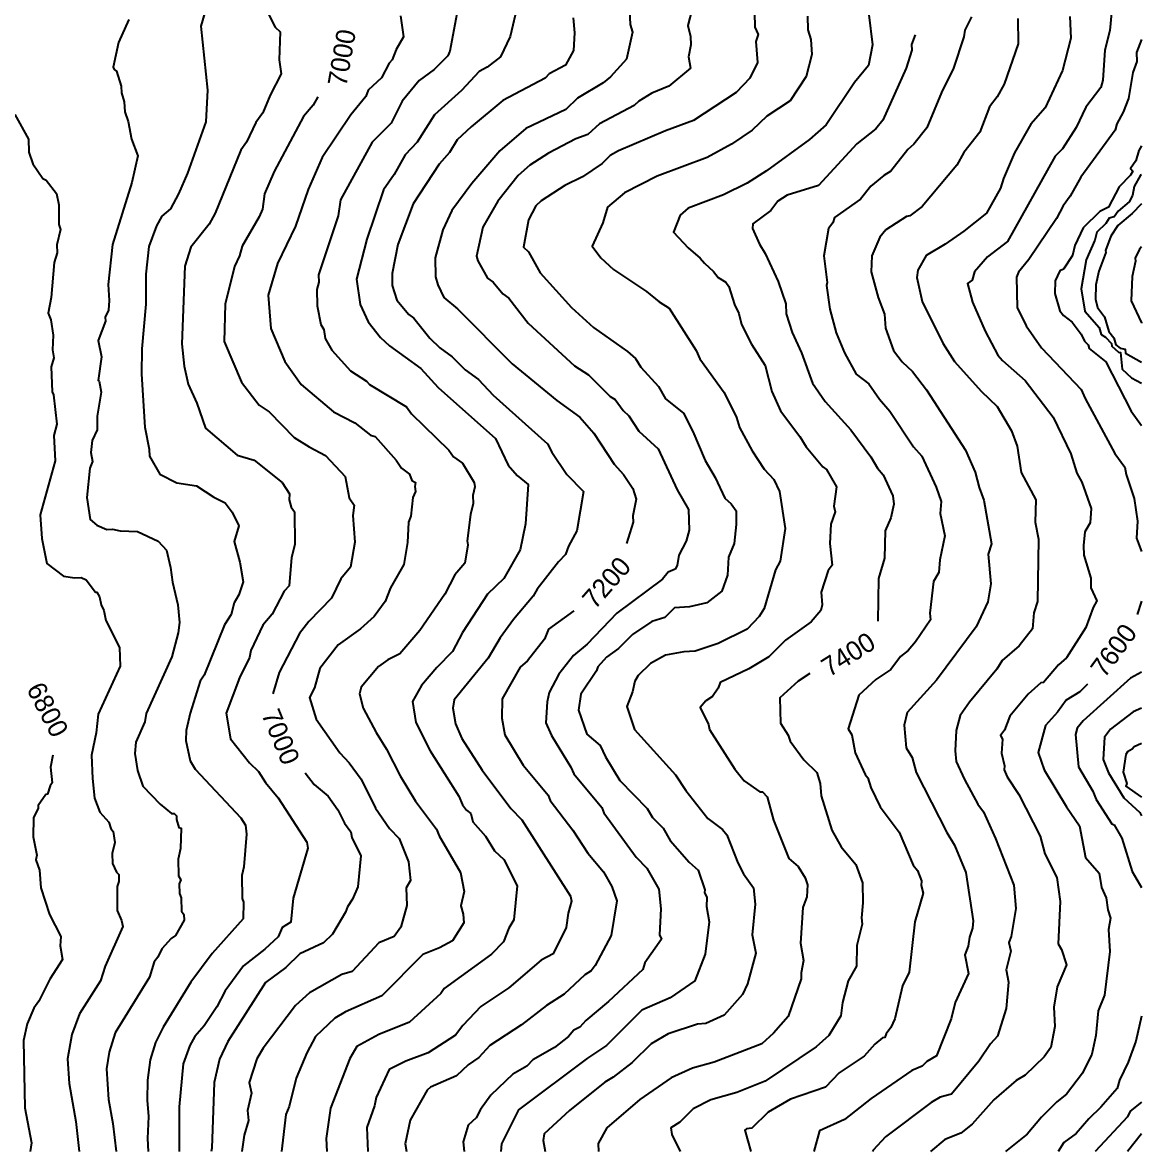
# Model space of a CAD drawing. Extents: x 9339 to 13216, y 3769 to 6935.
# Drawn here: x 12750.6 to 13196.4, y 3770.5 to 4220.4 of the extents above; entities that cross this region are included whole.
import ezdxf
from ezdxf.enums import TextEntityAlignment as Align

# ---------------------------------------------------------------- set-up
doc = ezdxf.new("R2010")
doc.units = 0
doc.header["$MEASUREMENT"] = 0
for name, color, linetype in [('DTM_SURFACE_CON', 9, 'Continuous'), ('DTM_SURFACE_ICON', 251, 'Continuous'), ('DTM_TEXT_ICON', 251, 'Continuous')]:
    doc.layers.add(name, color=color, linetype=linetype)
doc.styles.add('TMODELF', font='tmodelf')

msp = doc.modelspace()

# ---------------------------------------------------------------- linework, layer by layer
at = {"layer": 'DTM_SURFACE_CON', "linetype": 'Continuous', "flags": 128}
for points, elevation in [([(12845.36, 4230.2), (12851.21, 4218.56), (12853.26, 4216.62), (12852.76, 4205.51), (12853.63, 4199.91), (12849.27, 4191.45), (12846.34, 4184.41), (12843.44, 4180.48), (12839.78, 4172.75), (12837.49, 4169.49), (12827.3, 4144.46), (12824.93, 4140), (12817.61, 4130.83), (12815.23, 4123.32), (12814.07, 4092.29), (12814.94, 4083.39), (12816.55, 4076.26), (12820.02, 4068.68), (12823.42, 4058.67), (12836.12, 4047.99), (12842.82, 4045.96), (12854.03, 4037.13), (12856.92, 4032.51), (12856.77, 4030.17), (12857.58, 4027.3), (12858.94, 4025.39), (12859.05, 4012.39), (12857.76, 4007.25), (12856.76, 3995.91), (12854.8, 3993.81), (12849.98, 3984.67), (12846.23, 3980.16), (12841.49, 3970.07), (12840.92, 3967.3), (12836.99, 3959.24), (12831.71, 3945.22), (12833.43, 3934.95), (12841.01, 3925.36), (12844.58, 3921.9), (12847.35, 3917.48), (12852.34, 3911.35), (12863.88, 3893.74), (12864.19, 3891.42), (12858.35, 3871.44), (12857.49, 3861.88), (12854.03, 3859.79), (12852.47, 3856.04), (12847.09, 3851.15), (12838.53, 3844.49), (12831.34, 3834.48), (12828, 3828.09), (12822.9, 3820.55), (12819.19, 3816.31), (12817.16, 3812.67), (12814.55, 3805.43), (12813, 3788.26), (12813.01, 3770.51)], 2121.41), ([(12823.2, 4224.39), (12821.65, 4218.87), (12824.19, 4193.44), (12823.63, 4180.75), (12816.26, 4160.33), (12812.69, 4152.05), (12809.56, 4146.17), (12806.1, 4143.28), (12803.9, 4139.41), (12800.87, 4131.16), (12799.65, 4120.12), (12799.65, 4108.14), (12798.06, 4090.41), (12798.01, 4080.28), (12799.24, 4059.18), (12801.02, 4050.4), (12801.1, 4047.58), (12805.22, 4040.45), (12812.03, 4036.97), (12819.9, 4035.69), (12826.76, 4031.24), (12831.28, 4029.02), (12834.13, 4025.25), (12836.76, 4019.87), (12834.82, 4013.61), (12837.19, 4005.32), (12838.52, 3997.55), (12836.68, 3992.35), (12834.92, 3989.08), (12833.65, 3984.43), (12831.05, 3980.41), (12822.89, 3960.29), (12821.35, 3957.86), (12817.3, 3945.19), (12815.79, 3938.24), (12815.55, 3934.2), (12817.33, 3926.1), (12819.32, 3922.78), (12837.54, 3903.49), (12839.41, 3900.48), (12839.82, 3896.91), (12838.78, 3883.92), (12837.9, 3880.43), (12838.11, 3871.3), (12838.56, 3869.89), (12838.48, 3863.24), (12826.1, 3849.36), (12817.67, 3837.96), (12806.54, 3820.02), (12803.46, 3813.86), (12801.45, 3807.04), (12800.4, 3798.92), (12800.14, 3790.97), (12800.75, 3784.39), (12800.35, 3775.66), (12800.55, 3770.51)], 2109.22), ([(12923.93, 4226), (12920.82, 4208.95), (12920.02, 4207.15), (12914.62, 4201.72), (12908.61, 4197.23), (12901.78, 4189.03), (12897.41, 4180.34), (12889.9, 4172.76), (12877.18, 4149.77), (12876.36, 4143.38), (12868.43, 4119.89), (12868.67, 4116.93), (12867.83, 4114.01), (12867.94, 4107.53), (12869.47, 4100.03), (12870.61, 4098.02), (12871.13, 4094.49), (12873.73, 4089.88), (12881.21, 4081.6), (12887.56, 4077.51), (12888.84, 4076.15), (12903.5, 4067.24), (12905.48, 4064.44), (12920.4, 4050.02), (12922.24, 4047.35), (12925.79, 4044.79), (12930.55, 4037.06), (12930.82, 4035.35), (12930, 4031.84), (12930.15, 4028.65), (12929.04, 4024.38), (12927.76, 4013.81), (12927.98, 4012.21), (12926.74, 4004.9), (12922.79, 4000.27), (12918.79, 3992.61), (12908.9, 3978.1), (12900.91, 3968.82), (12896.04, 3966.39), (12892.39, 3963.76), (12885.41, 3955.5), (12884.82, 3952.82), (12886.3, 3947.16), (12891.42, 3937.49), (12895.62, 3930.78), (12901.07, 3920.14), (12907.19, 3910.08), (12915.55, 3898.93), (12916.59, 3896.22), (12925, 3881.61), (12926.48, 3874.03), (12925.16, 3868.42), (12926.14, 3865.11), (12926.38, 3861.63), (12921.9, 3854.43), (12916.7, 3851.66), (12910.09, 3849.04), (12893.7, 3832.48), (12879.24, 3826.07), (12875.01, 3823.63), (12867.23, 3816.24), (12863.84, 3809.78), (12859.53, 3799.68), (12856.82, 3788.45), (12855.46, 3785.17), (12853.79, 3770.51)], 2157.98), ([(12947.85, 4227.78), (12944.89, 4214.84), (12941.01, 4206.71), (12935.71, 4202.58), (12932.56, 4200.9), (12925.47, 4193.27), (12914.76, 4183.63), (12907.79, 4172.66), (12902.96, 4167.65), (12898.58, 4159.86), (12894.42, 4153.69), (12887.77, 4134.05), (12883.59, 4118.06), (12885.04, 4107.97), (12888.26, 4101.13), (12893.15, 4094.8), (12896.73, 4091.53), (12909.31, 4082.49), (12916.21, 4074.97), (12938.98, 4054.61), (12944, 4043.93), (12947.6, 4039.82), (12951.96, 4036.27), (12950.91, 4020.55), (12948.82, 4010.26), (12942.33, 3998.85), (12935.81, 3992.64), (12925.9, 3977.33), (12921.87, 3969.68), (12915.62, 3963.31), (12909.53, 3956.2), (12905.88, 3949.79), (12907.25, 3941.47), (12913.03, 3930.13), (12924.34, 3912.07), (12925.81, 3908.59), (12927.4, 3906.45), (12929.12, 3905.13), (12930.02, 3901.83), (12935.08, 3896.16), (12938.65, 3890.3), (12942.26, 3886.82), (12947.7, 3876.4), (12946.35, 3862.79), (12944.25, 3859.49), (12942.15, 3854.05), (12937.37, 3849.06), (12918.58, 3835.47), (12917.26, 3833.43), (12904.75, 3822.05), (12892.56, 3817.07), (12883.75, 3812.27), (12880.98, 3807.53), (12873.28, 3787.75), (12871.49, 3775.61), (12871.78, 3770.51)], 2170.18), ([(13017.39, 4225.87), (13015.69, 4219.18), (13016.72, 4214.83), (13016.79, 4211.51), (13015.95, 4206.77), (13016.71, 4202.19), (13008.1, 4194.96), (13001.31, 4192.23), (12996.08, 4189.09), (12994.3, 4187.34), (12980.42, 4180.04), (12975.8, 4175.8), (12970.96, 4174.01), (12960.11, 4168.34), (12952.63, 4163.6), (12948.1, 4159.36), (12939.88, 4149.23), (12934.01, 4138.86), (12931.46, 4127.32), (12931.95, 4125.42), (12935.82, 4118.49), (12938.04, 4116.9), (12941.95, 4112.31), (12944.31, 4110.57), (12951.98, 4100.63), (12970.42, 4083.62), (12976.03, 4079.98), (12984.69, 4071.33), (12986.7, 4070.11), (12989.82, 4065.75), (12992.1, 4063.61), (12996.09, 4057.51), (13003.82, 4050.46), (13011.36, 4034.21), (13015.91, 4026.36), (13016.14, 4018.09), (13015, 4013.69), (13012.12, 4008.11), (13011.43, 4003.96), (13010.57, 4002.56), (13007.78, 4001.32), (13005.57, 3998.51), (12987.35, 3985.01), (12975.56, 3972.71), (12970.1, 3968.08), (12964.19, 3960.64), (12960.41, 3953.44), (12959.6, 3949.73), (12959.12, 3941.34), (12961.26, 3936.3), (12969.01, 3923.6), (12970.16, 3920.93), (12981.38, 3907.55), (12982.2, 3905.41), (12995.11, 3887.77), (12999.27, 3883.4), (13004.1, 3875.08), (13004.84, 3867.12), (13004.38, 3856.87), (13005.16, 3855.03), (12998.48, 3845.7), (12997.74, 3842.94), (12983.98, 3830.19), (12975, 3822.73), (12972.59, 3820.01), (12970.17, 3818.84), (12968.13, 3816.25), (12962.49, 3811.94), (12953.92, 3807), (12951.44, 3804.55), (12945.94, 3801.23), (12937.21, 3792.93), (12933.01, 3787.16), (12931.25, 3783.87), (12928.08, 3781.01), (12926.06, 3774.36), (12926.52, 3770.51)], 2206.75), ([(13042.26, 4224.19), (13042.4, 4218.49), (13043.6, 4215.59), (13042.76, 4212.82), (13043.38, 4204.42), (13040.33, 4198.17), (13034.88, 4192.48), (13017.95, 4181.37), (13006.69, 4177.27), (12988, 4169.26), (12984.75, 4167.36), (12981.47, 4164.17), (12973.67, 4158.92), (12966.64, 4155.41), (12957.26, 4149.36), (12955.14, 4147.3), (12952.1, 4141.69), (12950.16, 4130.88), (12952.21, 4128.94), (12956.77, 4120.63), (12969.28, 4106.87), (12978.05, 4098.91), (12991.64, 4089.24), (12994.73, 4086.48), (12996.87, 4083.08), (13003.95, 4075.34), (13006.76, 4070.39), (13013.86, 4064.74), (13017.64, 4057.39), (13022.51, 4045.84), (13026.5, 4039.03), (13030.33, 4030.82), (13032.85, 4028.53), (13034.86, 4025.78), (13034.91, 4020.29), (13034.12, 4012.8), (13031.86, 4007.36), (13031.48, 4000.16), (13029.24, 3993.75), (13023.21, 3989.16), (13016.37, 3987.5), (13010.28, 3987.07), (13006.46, 3983.34), (13001.25, 3981.75), (12993.53, 3976.56), (12987.97, 3970.99), (12983.24, 3967.51), (12979.77, 3963.66), (12979.26, 3962.03), (12973.06, 3952.79), (12972.05, 3946.36), (12975.34, 3936.78), (12980.69, 3932.23), (12982.77, 3927.69), (12988.55, 3918.34), (12999.44, 3907.1), (13001.58, 3903.61), (13005.76, 3899.34), (13008.64, 3894.43), (13016.16, 3885.75), (13019.76, 3882.61), (13022.4, 3874.81), (13022.25, 3873.73), (13023.24, 3871.71), (13023.02, 3868.1), (13024.2, 3862.03), (13022.51, 3849.14), (13018.37, 3838.55), (13008.65, 3831.69), (12997.31, 3826.81), (12983.23, 3812.67), (12975.64, 3807.68), (12948.14, 3787.1), (12941.36, 3773.58), (12941.18, 3770.51)], 2218.94), ([(13184.43, 4224.3), (13183.73, 4217.26), (13181.76, 4209.35), (13181.01, 4197.36), (13180.15, 4194.52), (13174.2, 4186.63), (13170.41, 4178.61), (13164.9, 4170.11), (13161.95, 4167.18), (13143, 4133.06), (13135.1, 4126.98), (13129.93, 4121.04), (13128.91, 4117.7), (13127.04, 4116.4), (13129.1, 4108.88), (13134.15, 4097.32), (13139.16, 4087.84), (13141.01, 4085.68), (13150.06, 4077.66), (13161.21, 4063.14), (13168.27, 4048.47), (13170.58, 4040.83), (13172.7, 4037.17), (13176.31, 4026.75), (13176, 4020.96), (13173.81, 4017.43), (13173.25, 4012.01), (13173.42, 4008.09), (13176.27, 3998.97), (13176.17, 3995.15), (13178.55, 3989.88), (13177.12, 3987.27), (13174.26, 3979.24), (13166.49, 3967.24), (13163.31, 3964.45), (13157.31, 3957.43), (13156.32, 3957.21), (13151.23, 3952.67), (13143.92, 3943.9), (13141.88, 3938.43), (13140.23, 3936.22), (13140.99, 3934.76), (13140.61, 3929.24), (13141.77, 3924.16), (13141.73, 3922.58), (13142.94, 3919.72), (13147.53, 3912.73), (13155.98, 3896.13), (13157.89, 3889.04), (13162.62, 3879.66), (13163.99, 3870.12), (13163.15, 3853.23), (13164.51, 3850.92), (13166.53, 3844.87), (13162.82, 3836.14), (13161.43, 3827.98), (13161.85, 3820.31), (13160.23, 3811.95), (13157.63, 3808.19), (13150.08, 3800.84), (13146.41, 3798.73), (13137.59, 3791.05), (13128.92, 3781.32), (13124.39, 3777.74), (13118.05, 3775.31), (13112.37, 3770.51)], 2304.29), ([(12792.94, 4221.53), (12788.84, 4212.48), (12786.71, 4202.64), (12787, 4201.67), (12787.97, 4201.01), (12789.86, 4195.08), (12790, 4192.33), (12791.03, 4188.8), (12791.36, 4184.79), (12792.62, 4180.98), (12794.02, 4173.88), (12796.46, 4167.25), (12794.09, 4156.67), (12786.39, 4131.93), (12784.61, 4115.97), (12785.1, 4109.62), (12784.85, 4105.75), (12783.47, 4102.92), (12783.56, 4101.32), (12780.73, 4093.6), (12782.07, 4087.18), (12780.69, 4077.7), (12781.11, 4077.47), (12781.91, 4073.12), (12780.23, 4063.52), (12780.33, 4058.04), (12778.24, 4053.83), (12777.77, 4049.04), (12778.36, 4045.44), (12777.37, 4042.8), (12776.15, 4031.08), (12777.5, 4022.28), (12780.21, 4020.14), (12784.2, 4018.32), (12786.45, 4018.42), (12789.42, 4017.76), (12796.29, 4017.57), (12804.54, 4013.69), (12807.91, 4010.05), (12809.53, 4003.23), (12810.27, 3997.4), (12812.36, 3988.35), (12813.13, 3981.25), (12812.58, 3977.13), (12810.01, 3967.56), (12799.8, 3945.01), (12799.32, 3941.67), (12795.7, 3933.65), (12795.33, 3929.02), (12796.41, 3922.3), (12798.54, 3916), (12805.44, 3908.95), (12809.87, 3905.16), (12810.95, 3905.14), (12811.93, 3904.21), (12811.84, 3902.77), (12812.76, 3899.65), (12813.81, 3899.28), (12813.44, 3891.16), (12812.58, 3886.96), (12812.63, 3880.32), (12813.65, 3878.75), (12812.99, 3877.08), (12813.1, 3873.35), (12813.69, 3871.5), (12813.91, 3866.29), (12814.82, 3864.99), (12815, 3862.66), (12811.55, 3856.6), (12809.74, 3855.3), (12806.01, 3851.18), (12804.52, 3847.94), (12803.01, 3846), (12801.08, 3839.94), (12787.48, 3817.77), (12785.02, 3810.11), (12783.94, 3803.38), (12784.77, 3791.14), (12786.53, 3781.57), (12787.85, 3770.51)], 2097.02), ([(12901.21, 4223.01), (12902.28, 4214.72), (12899.39, 4209.65), (12897.78, 4205.52), (12896.64, 4204.22), (12893.53, 4198.32), (12888.3, 4193.43), (12887.33, 4190.86), (12881.42, 4183.58), (12869.95, 4166.59), (12864.32, 4153.84), (12859.33, 4139.21), (12852.19, 4124.31), (12848.46, 4111.69), (12849.52, 4098.4), (12855.02, 4085.33), (12861.62, 4076.16), (12874.41, 4065.21), (12882.97, 4060.8), (12889.14, 4055.95), (12891.01, 4055.46), (12899.4, 4045.94), (12901.57, 4042.75), (12904.67, 4040.43), (12905.65, 4037.91), (12907.14, 4037.06), (12906.85, 4035.42), (12907.17, 4033.49), (12906.09, 4031.11), (12905.28, 4023.6), (12904.33, 4021.21), (12903.94, 4013.13), (12902.47, 4004.41), (12897.16, 3995.1), (12895.05, 3989.65), (12890.66, 3983.74), (12885.15, 3978.82), (12876.31, 3972.44), (12869.04, 3962.94), (12866.86, 3955.26), (12864.88, 3951.4), (12867.56, 3942.72), (12876.96, 3929.32), (12880.72, 3925.33), (12885.44, 3918.87), (12891.2, 3907.33), (12896.75, 3899.21), (12900.67, 3895.18), (12904.29, 3885.92), (12905.18, 3878.42), (12903.38, 3875.57), (12903.61, 3868.55), (12901.23, 3859.82), (12898.6, 3856.15), (12892.55, 3853.65), (12881.84, 3842.25), (12877.76, 3841.03), (12864.95, 3833.73), (12859.3, 3828.65), (12846.47, 3811.63), (12843.89, 3807.45), (12840.87, 3798.01), (12841.77, 3793.74), (12840.19, 3786.84), (12840.64, 3782.82), (12838.86, 3777.02), (12837.98, 3770.51)], 2145.79), ([(12969.98, 4222.24), (12970.47, 4216.3), (12970.11, 4209.18), (12966.94, 4203.45), (12960.33, 4199.89), (12958.74, 4198.25), (12941.97, 4189.3), (12929.28, 4178.81), (12923.75, 4173.65), (12920.68, 4168.53), (12916.58, 4163.91), (12906.26, 4148.12), (12900.07, 4131.9), (12897.77, 4120.34), (12897.86, 4115.6), (12899.72, 4109.77), (12904.48, 4104.01), (12906.48, 4102.5), (12912.82, 4094.53), (12916.8, 4090.72), (12921.74, 4087.16), (12926.98, 4081.96), (12932.27, 4078.17), (12938.05, 4071.9), (12959.77, 4052.53), (12961.39, 4049.15), (12967.42, 4040.25), (12974.11, 4033.5), (12971.4, 4017.79), (12968.06, 4011.67), (12966.94, 4008.4), (12964.11, 4005.49), (12955.55, 3994.52), (12953.99, 3991.82), (12946.19, 3982.5), (12940.9, 3975.2), (12936.05, 3967.13), (12922.58, 3950.48), (12921.95, 3947.12), (12923.01, 3940.93), (12925.55, 3935.12), (12933.7, 3922.47), (12945.17, 3907.16), (12949.54, 3902.6), (12968.84, 3872.28), (12969.34, 3870.19), (12967.97, 3865.52), (12967.16, 3859.68), (12961.99, 3849.19), (12957.24, 3846.75), (12944.28, 3835.64), (12933.14, 3828.26), (12925.95, 3820.64), (12923.04, 3816.87), (12912.14, 3809.82), (12903.28, 3806.46), (12896.59, 3803.2), (12891.4, 3792), (12890.74, 3788.63), (12887.77, 3780.1), (12888.19, 3770.51)], 2182.37), ([(13063.32, 4222.88), (13063.39, 4217.47), (13064.65, 4213.6), (13065.08, 4207.58), (13062.77, 4198.89), (13056.42, 4189.12), (13047.12, 4183.07), (13041.22, 4177.43), (13033.05, 4171.85), (13023.41, 4166.6), (13003.39, 4159.18), (12990.44, 4152.5), (12983.65, 4146.77), (12981.82, 4140.6), (12977.48, 4131.25), (12981, 4126.61), (12985.98, 4121.95), (12999.16, 4113.21), (13004.22, 4109.11), (13008.17, 4106.61), (13018.95, 4089.72), (13020.36, 4086.38), (13030.06, 4072.99), (13034.97, 4062.98), (13036.22, 4059.02), (13041.34, 4049.74), (13046.08, 4042.36), (13049.92, 4038.31), (13052.17, 4033.53), (13054.4, 4018.8), (13052.39, 4005.73), (13050.53, 4002.34), (13046.12, 3986.93), (13044.01, 3983.73), (13039.33, 3978.68), (13027.79, 3972.92), (13018.51, 3969.8), (13014.09, 3969.58), (13006.75, 3968.31), (13000.81, 3964.97), (12995.89, 3960.14), (12994.55, 3957.96), (12993.62, 3953.69), (12991.4, 3947.77), (12994.35, 3938.69), (13010.79, 3920.63), (13014.91, 3914.4), (13023.58, 3903.16), (13029.4, 3898.84), (13031.18, 3896.61), (13035.53, 3885.53), (13037.77, 3881.15), (13041.78, 3875.56), (13042.51, 3869), (13041.25, 3856.8), (13042.78, 3849.55), (13039.35, 3837.32), (13037.4, 3833.07), (13030.17, 3824.75), (13022.84, 3821.46), (13019.47, 3821.23), (13007.76, 3817.33), (13000.99, 3813.4), (12993.51, 3805.9), (12985.95, 3800.04), (12982.53, 3798.16), (12968.47, 3786.81), (12958.37, 3777.56), (12957.98, 3774.84), (12958.77, 3770.51)], 2231.14), ([(13087.7, 4223.38), (13089.28, 4211.54), (13087.64, 4203.22), (13081.99, 4196.48), (13070.8, 4179.63), (13064.08, 4173.76), (13047.04, 4161.27), (13039.33, 4156.36), (13029.87, 4151.78), (13015.72, 4146.36), (13012.53, 4143.59), (13009.96, 4136.79), (13015.77, 4130.58), (13020.62, 4126.53), (13022.24, 4124.42), (13025.92, 4121.13), (13027.7, 4118.79), (13030.84, 4116.93), (13032, 4115.19), (13034.23, 4107.98), (13035.96, 4104.36), (13037.08, 4100), (13041.03, 4092.25), (13046.51, 4083.76), (13049.17, 4073.34), (13052.56, 4065.65), (13060.28, 4055.35), (13062.81, 4051.24), (13069.39, 4043.35), (13070.89, 4042.31), (13074.82, 4035.29), (13073.86, 4027.67), (13074.35, 4025.38), (13072.64, 4020.46), (13072.16, 4012.81), (13073.1, 4004.17), (13071.53, 4002.06), (13068.72, 3993.34), (13069.21, 3988.3), (13068.58, 3986.03), (13064.82, 3981.55), (13054.57, 3974.2), (13047.92, 3967.62), (13039.91, 3962.79), (13028.57, 3957.41), (13027.69, 3955.07), (13025.41, 3951.8), (13022.86, 3950.04), (13020.54, 3947.46), (13023.88, 3940.59), (13024.29, 3938.69), (13034.35, 3922.88), (13038.14, 3918.24), (13044.31, 3913.78), (13045.33, 3913.86), (13047.28, 3911.87), (13049.72, 3902.56), (13055.92, 3887.19), (13059.64, 3884.06), (13062.33, 3879.5), (13063.34, 3876.76), (13063.02, 3871.94), (13061.42, 3867.77), (13060.5, 3853.44), (13061.76, 3846.57), (13060.79, 3841.72), (13060.79, 3839.3), (13055.65, 3824.23), (13049.84, 3817.59), (13045.1, 3813.34), (13026.11, 3806.05), (13017.46, 3803.72), (13008.94, 3799.79), (12996.53, 3791.23), (12983.38, 3779.89), (12979.86, 3773.67), (12980.01, 3770.51)], 2243.33), ([(13128.66, 4222.71), (13126.01, 4217.38), (13125.6, 4214.63), (13121.54, 4202.24), (13116.68, 4192.52), (13110.92, 4178.46), (13105.68, 4171.88), (13103.33, 4169.82), (13096.54, 4161.17), (13093.75, 4159.45), (13088.57, 4155.13), (13084.48, 4150.01), (13074.06, 4142.69), (13073.38, 4140.56), (13071.67, 4138.27), (13069.78, 4127.39), (13071.18, 4116.75), (13070.93, 4115.53), (13072.16, 4106.16), (13074.75, 4096.7), (13078.13, 4088.7), (13082.77, 4080.27), (13087.76, 4076.46), (13091.97, 4070.24), (13096.11, 4065.45), (13105.56, 4051.28), (13108.89, 4047.6), (13114.57, 4035.21), (13116.6, 4029.51), (13116.21, 4024.69), (13118.05, 4015.87), (13116.09, 4006.21), (13115.6, 4001.15), (13113.47, 3997.61), (13112.09, 3984.99), (13112.33, 3982.32), (13106.38, 3973.61), (13103.38, 3970.13), (13100.37, 3967.73), (13096.53, 3962.59), (13090.55, 3958.53), (13083.75, 3952.35), (13079.51, 3938.92), (13080.96, 3936.46), (13082.33, 3929.32), (13086.31, 3920.67), (13087.37, 3919.39), (13088.53, 3915.49), (13092.34, 3907.89), (13099.9, 3897.68), (13105.38, 3884.63), (13107.1, 3882.44), (13108.69, 3878.28), (13108.58, 3876.47), (13109.41, 3873.36), (13106.04, 3861.96), (13103.84, 3841.98), (13101.23, 3836.51), (13098.09, 3823.32), (13096.59, 3819.92), (13094.67, 3817.41), (13094.12, 3815.93), (13093.24, 3815.71), (13090.21, 3813.29), (13085.96, 3808.41), (13076, 3801.89), (13070.54, 3796.17), (13056.61, 3791.27), (13047.59, 3786.14), (13041.2, 3779.84), (13038.99, 3779.47), (13038.29, 3778.93), (13040.71, 3770.51)], 2267.71), ([(13147.07, 4222.02), (13147.27, 4211.84), (13141.7, 4195.77), (13138.91, 4190.79), (13135.91, 4186.81), (13132.05, 4176.74), (13125.63, 4168.62), (13122.81, 4163.58), (13108.96, 4147.12), (13104.07, 4143.35), (13102.8, 4143.12), (13094.57, 4137.79), (13092.15, 4134.89), (13088.91, 4127.34), (13088.68, 4120.97), (13091.49, 4110.84), (13093.94, 4104.14), (13094.44, 4098.62), (13097.59, 4089.65), (13101.04, 4085.21), (13105.1, 4081.28), (13110.74, 4073.95), (13126.24, 4049.91), (13130.18, 4041.25), (13131.72, 4035.02), (13133.6, 4030.08), (13136.59, 4012.66), (13135.26, 4008.55), (13136.38, 3996.64), (13135.24, 3989.51), (13130.56, 3979.57), (13114.79, 3958.26), (13103, 3945.46), (13101.85, 3940.42), (13102.64, 3931.31), (13105.01, 3927.55), (13106.59, 3921.54), (13118.81, 3897.64), (13121.9, 3892.6), (13126.39, 3881.6), (13129.27, 3862.46), (13129.02, 3859.51), (13127.86, 3855.85), (13127.35, 3852.29), (13126.06, 3848.87), (13127.43, 3841.41), (13122.22, 3829.9), (13120.6, 3823.4), (13114.66, 3808.57), (13110.92, 3806.31), (13109.08, 3804.49), (13104.95, 3802.8), (13088.66, 3791.54), (13078.13, 3783.2), (13068.05, 3778.77), (13065.9, 3770.51)], 2279.9), ([(13167.79, 4222.84), (13168.28, 4214.16), (13164.96, 4201.27), (13158.09, 4186.41), (13152.29, 4179.87), (13145.78, 4168.44), (13141.38, 4158.29), (13140.24, 4154.42), (13134.6, 4144.42), (13125.6, 4137.25), (13118.16, 4132.03), (13110.61, 4127.54), (13107.28, 4121.64), (13106.91, 4118.76), (13109.03, 4109.19), (13117.26, 4092.59), (13121.88, 4085.34), (13132.47, 4073.51), (13138.94, 4067.41), (13144.64, 4057.65), (13146.86, 4051.53), (13148.46, 4041.07), (13154.33, 4030.14), (13153.98, 4021.28), (13155.34, 4014.45), (13154.94, 3989.68), (13153.5, 3985.14), (13152.93, 3978.82), (13147.6, 3971.98), (13140.84, 3966.11), (13138.83, 3962.69), (13127.91, 3949.53), (13124.17, 3944.25), (13122.56, 3938.3), (13122.11, 3930.11), (13122.62, 3925.86), (13125.83, 3918.74), (13131.17, 3908.84), (13133.41, 3905.85), (13138.2, 3895.17), (13145.56, 3876.55), (13146.37, 3867.33), (13144.51, 3856.22), (13143.53, 3853.82), (13144.36, 3850.29), (13142.52, 3842.81), (13143.42, 3838.01), (13142.48, 3827.47), (13138.97, 3816.47), (13136.25, 3813.32), (13131.65, 3806.45), (13120.69, 3793.31), (13116.19, 3792.1), (13112.54, 3790.04), (13094.46, 3776.3), (13089.45, 3771), (13089.27, 3770.51)], 2292.1), ([(12747.52, 4183.74), (12752.91, 4173.91), (12753.12, 4168.7), (12754.65, 4164.07), (12758.69, 4158.2), (12760.02, 4157.53), (12764.12, 4152.29), (12764.95, 4147.67), (12765.05, 4139.85), (12765.66, 4137.93), (12764.25, 4131.8), (12764.3, 4128.61), (12763.21, 4124.72), (12762, 4110.75), (12760.8, 4104.59), (12761.85, 4101.87), (12762.76, 4095.8), (12762.52, 4090.01), (12762.96, 4086.75), (12761.95, 4083.19), (12762.38, 4073.27), (12762.87, 4071.95), (12764.15, 4060.33), (12762.96, 4055.77), (12763.59, 4045.71), (12757.59, 4024.17), (12758.18, 4014.75), (12760.29, 4004.76), (12766.92, 3999.77), (12771.41, 3999.06), (12773.96, 3999.25), (12775.94, 3998.34), (12779.57, 3993.44), (12780.15, 3993.34), (12781.17, 3991.53), (12781.85, 3988.37), (12783, 3986.08), (12783.8, 3982.08), (12789.18, 3971.38), (12789.39, 3963.93), (12780.69, 3944.81), (12779.94, 3937.37), (12778.05, 3928.36), (12778.4, 3919.07), (12779.26, 3911.3), (12781.36, 3905.74), (12784.93, 3901.71), (12785.68, 3899.21), (12786.72, 3898.03), (12787.32, 3893.66), (12786.26, 3889.17), (12786.39, 3885.28), (12787.92, 3881.78), (12788.97, 3880.82), (12788.9, 3878.02), (12788.29, 3876.06), (12788.21, 3866.54), (12790, 3862.58), (12790.48, 3860.16), (12783.51, 3844.34), (12781.65, 3838.48), (12773.3, 3825.3), (12770.22, 3817.16), (12768.44, 3807.44), (12769.14, 3797.56), (12771.81, 3782.41), (12773.06, 3770.51)], 2084.83), ([(13196.38, 4171.23), (13195.31, 4169.39), (13194.16, 4165.25), (13192.04, 4162.25), (13192.9, 4161.16), (13192.01, 4159.5), (13187.48, 4154.87), (13183.28, 4146.84), (13179.87, 4145.1), (13173.19, 4138.54), (13169.91, 4131.51), (13168.92, 4127.58), (13165.37, 4122.04), (13163.86, 4121.48), (13161.98, 4117.47), (13161.91, 4112.44), (13163.81, 4105.51), (13165.27, 4103.64), (13168.72, 4100.98), (13172.38, 4096.2), (13173.7, 4093.36), (13175.1, 4091.88), (13175.57, 4090.51), (13182.21, 4085.1), (13192.3, 4065.44), (13196.38, 4059.74)], 2328.67), ([(13196.38, 4159.68), (13195.95, 4159.6), (13193.48, 4155.01), (13192.78, 4151.45), (13191.48, 4148.88), (13187.08, 4145.22), (13185.56, 4142.98), (13183.52, 4142.43), (13182.19, 4140.34), (13178.67, 4136.88), (13177.88, 4133.62), (13174.41, 4125.78), (13172.41, 4114.23), (13173.89, 4105.33), (13179.58, 4098.81), (13180.33, 4096.1), (13182.06, 4094.99), (13184.4, 4092.43), (13184.56, 4091.42), (13187.28, 4089.02), (13188.04, 4088.87), (13188.65, 4082.21), (13192.43, 4078.73), (13196.38, 4076.61)], 2340.86), ([(13196.38, 4148.17), (13192.74, 4144.28), (13187.01, 4139.51), (13184.15, 4135.22), (13182, 4129.55), (13182.16, 4128.7), (13179.44, 4121.3), (13178.17, 4115.9), (13178.06, 4110.2), (13178.82, 4106.84), (13181.62, 4103.15), (13183.44, 4097.21), (13185.39, 4094.69), (13186.14, 4091.94), (13187.93, 4090.61), (13189.86, 4090.24), (13190, 4088.63), (13196.38, 4085.02)], 2353.06), ([(13196.38, 4130.95), (13195.57, 4130.1), (13193.86, 4126.52), (13194.02, 4125.23), (13192.71, 4119.23), (13192.25, 4109.41), (13196.35, 4100.66), (13196.38, 4100.64)], 2365.25), ([(13196.38, 3961.55), (13192.03, 3959.12), (13173.18, 3942.07), (13170.83, 3939.21), (13170.11, 3936.59), (13171.37, 3923.78), (13177.04, 3914.13), (13178.38, 3910.69), (13184.6, 3901.06), (13185.5, 3900.6), (13188.58, 3895.4), (13192.63, 3882.09), (13196.38, 3875.74)], 2328.67), ([(13196.38, 3947.19), (13193.15, 3945.75), (13184.09, 3938.76), (13181.64, 3935.53), (13181.19, 3926.66), (13183.32, 3921.42), (13189.33, 3911.46), (13195.7, 3905.61), (13196.38, 3904.22)], 2340.86), ([(13196.38, 3933.13), (13193.51, 3931.8), (13192.72, 3930.8), (13190.81, 3929.8), (13190.16, 3928.63), (13189.04, 3921.63), (13190.58, 3917.19), (13190.23, 3916.07), (13196.38, 3911.67)], 2353.06), ([(13196.38, 3824.45), (13194.09, 3814.49), (13191.1, 3806.1), (13187.64, 3798.94), (13186.72, 3795.65), (13180.19, 3788.17), (13175.44, 3783.56), (13170.4, 3777.68), (13165.41, 3774.03), (13163.19, 3770.51)], 2328.67), ([(13196.38, 3790.19), (13191.96, 3786.49), (13190.88, 3784.32), (13178, 3770.51)], 2340.86), ([(13196.38, 3777.52), (13190.79, 3770.51)], 2353.06)]:
    msp.add_lwpolyline(points, dxfattribs=dict(at, elevation=elevation))
at = {"layer": 'DTM_SURFACE_ICON', "linetype": 'Continuous', "flags": 128}
for points, elevation in [([(12992.28, 4228.1), (12992.65, 4219.56), (12993.54, 4216.51), (12991.21, 4205.83), (12984.85, 4198.74), (12981.94, 4196.37), (12971.68, 4190.2), (12966.99, 4185.72), (12951.08, 4178.09), (12940.7, 4169.25), (12929.6, 4156.23), (12921.59, 4145.49), (12917.98, 4137.71), (12914.94, 4126.56), (12915.04, 4119.04), (12916.04, 4115.8), (12918.43, 4110.85), (12923.82, 4106.33), (12945.58, 4084.4), (12963.38, 4069.77), (12972.57, 4063.12), (12978.21, 4056.79), (12986.33, 4044.37), (12990.07, 4040.23), (12993.79, 4034.74), (12995.03, 4030.45), (12993.77, 4023.83), (12993.8, 4021.28), (12991.23, 4012.8)], 2194.56), ([(13106.28, 4215.44), (13104.79, 4211.67), (13104.87, 4209.42), (13102.6, 4202.23), (13093.3, 4181.5), (13090.52, 4178.07), (13082.98, 4172.05), (13067.65, 4155.43), (13055.28, 4151.61), (13051.44, 4149.21), (13048.7, 4145.53), (13041.58, 4140.16), (13041.41, 4138.32), (13044.26, 4132.04), (13046.52, 4128.33), (13051.69, 4117.24), (13054.63, 4108.23), (13054.88, 4104.29), (13057.21, 4096.8), (13060.91, 4088.7), (13065.25, 4076.69), (13070.3, 4069.37), (13080.6, 4058.02), (13088.56, 4047.28), (13091.19, 4042.78), (13093.47, 4040.2), (13097.32, 4031.72), (13097.73, 4028.38), (13096.51, 4022.99), (13094.3, 4017.76), (13094.06, 4006.87), (13091.66, 3998.77), (13091.37, 3981.76)], 2255.52), ([(13196.38, 4213.58), (13194.47, 4208.42), (13194.54, 4204.87), (13192.94, 4200.49), (13191.2, 4190.1), (13189.09, 4184.64), (13186.59, 4180.07), (13185.94, 4177.54), (13172.2, 4158.76), (13167.99, 4151.16), (13165.2, 4147.33), (13162.53, 4142.23), (13151.52, 4125.94), (13147.34, 4120.94), (13146.62, 4118.84), (13146.85, 4106.79), (13150.47, 4099.47), (13156.56, 4090.8), (13172.43, 4074.18), (13173.98, 4070.51), (13185.75, 4048.6), (13189.8, 4043.24), (13190.25, 4040.27), (13193.49, 4030.65), (13194.75, 4021.7), (13194.46, 4014.88), (13196.38, 4009.56)], 2316.48), ([(12868.18, 4190.78), (12866.38, 4187.5), (12862.49, 4182.94), (12850.84, 4160.97), (12846.96, 4152.05), (12846.2, 4145.98), (12844.89, 4142.91), (12838.05, 4131.3), (12837.06, 4127.45), (12834.97, 4123.11), (12831.35, 4108.19), (12830.94, 4093.29), (12837.85, 4077.07), (12844.84, 4067.84), (12848.82, 4065.25), (12858.84, 4055.06), (12864.78, 4051.26), (12871.27, 4047.86), (12879.1, 4039.42), (12880.76, 4030.98), (12882.75, 4028.11), (12882.19, 4023.91), (12882.99, 4013.31), (12881.16, 4003.31), (12877.35, 3998.66), (12873.6, 3991.04), (12864.6, 3981.71), (12860.93, 3976.92), (12852.82, 3961.41), (12850.34, 3952.89)], 2133.6), ([(12970.2, 3985.98), (12960.13, 3978.62), (12958.52, 3974.61), (12951.69, 3965.99), (12948.85, 3963.55), (12941.61, 3950.89), (12941.59, 3943.19), (12942.72, 3936.52), (12950.04, 3924.48), (12959.93, 3912.45), (12960.85, 3910.34), (12969.88, 3898.54), (12975.77, 3889.36), (12982.04, 3881.89), (12985.4, 3876.07), (12987.3, 3870.38), (12985.11, 3856.52), (12978.74, 3844.56), (12977.16, 3842.54), (12974.61, 3840.84), (12966.3, 3833.15), (12959.3, 3828.68), (12949.39, 3820.96), (12936.76, 3812.76), (12932.34, 3807.91), (12928.14, 3805.01), (12923.46, 3800.63), (12913.12, 3796.07), (12911.77, 3794.96), (12905.06, 3782.96), (12903.03, 3773.53), (12903.52, 3770.51)], 2194.56), ([(13196.38, 3989.83), (13194.67, 3984.44)], 2316.48), ([(13064.28, 3960.91), (13059.54, 3957.95), (13052.34, 3951.26), (13052.54, 3941.19), (13055.62, 3936.38), (13056.47, 3934.02), (13061.83, 3926.54), (13067.1, 3921.54), (13068.41, 3917.17), (13068.76, 3912.19), (13073.05, 3898.57), (13076.74, 3891.85), (13082.59, 3884.88), (13085.21, 3877.49), (13085.32, 3869.61), (13084.82, 3863.59), (13085.14, 3861.11), (13083.03, 3852.52), (13082.88, 3844.38), (13079.5, 3838.54), (13077.21, 3829.83), (13076.66, 3824.53), (13071.78, 3816.72), (13066.73, 3812.24), (13046.39, 3798.47), (13035.11, 3794), (13024.81, 3791.09), (13017.72, 3787.44), (13012.43, 3782.22), (13008.81, 3779.91), (13009.29, 3777.19), (13012.53, 3770.51)], 2255.52), ([(13174.88, 3956.75), (13171.88, 3953.63), (13166.42, 3950.35), (13162.88, 3945.49), (13158.12, 3940.26), (13155.29, 3929.47), (13157.58, 3922.55), (13166.53, 3907.79), (13171.77, 3900.21), (13174.06, 3887.61), (13179.48, 3881.38), (13180.45, 3875.7), (13182.35, 3871.51), (13183.04, 3866.84), (13184.12, 3863.41), (13183.29, 3858.91), (13183.75, 3850.21), (13181.72, 3832.81), (13179.11, 3826.59), (13178.17, 3816.66), (13176.68, 3809.21), (13172.9, 3801.69), (13166.47, 3793.26), (13162.7, 3790.31), (13156.54, 3784.17), (13150.87, 3777.43), (13142.28, 3770.51)], 2316.48), ([(12762.67, 3928.48), (12761.65, 3923.68), (12762.41, 3917.34), (12761.52, 3916.24), (12760.52, 3912.83), (12759.86, 3912.81), (12756.77, 3908.36), (12756.74, 3907.26), (12754.94, 3903.38), (12754.73, 3895.91), (12756.3, 3888.61), (12755.87, 3886.66), (12757.35, 3882.63), (12757.86, 3875.57), (12761.25, 3864.96), (12765.87, 3856.12), (12765.54, 3852.41), (12766.48, 3847.03), (12761.44, 3839.09), (12756.98, 3830.38), (12755.07, 3827.62), (12752.38, 3821.33), (12750.89, 3814.7), (12751.49, 3787.94), (12754.09, 3773.94), (12753.59, 3770.51)], 2072.64), ([(12863.16, 3921.36), (12866.79, 3916.72), (12872.32, 3912.08), (12876.17, 3906.59), (12878.83, 3901.34), (12881.35, 3897.84), (12881.82, 3895.63), (12885.36, 3888.25), (12884.2, 3876.01), (12882.07, 3871.04), (12880.04, 3867.94), (12879.26, 3865.79), (12874.06, 3857.14), (12870.49, 3853.62), (12861.07, 3849.21), (12855.41, 3843.77), (12847.34, 3837.83), (12832.41, 3814.26), (12829.08, 3807.32), (12826.84, 3797.98), (12825.95, 3771.78), (12825.76, 3770.51)], 2133.6)]:
    msp.add_lwpolyline(points, dxfattribs=dict(at, elevation=elevation))

# ---------------------------------------------------------------- texts
at = {"layer": 'DTM_TEXT_ICON', "linetype": 'Continuous', "style": 'TMODELF'}
for s, rotation, p in [('7000', 80.0501, (12877.75, 4206.38, 2133.6)), ('7200', 48.7959, (12983.22, 3997.2, 2194.56)), ('7400', 32.2056, (13079.55, 3968.6, 2255.52)), ('7600', 53.742, (13185.3, 3970.21, 2316.48)), ('6800', 297.5868, (12760.56, 3946.57, 2072.64)), ('7000', 292.5008, (12853.43, 3935.75, 2133.6))]:
    msp.add_text(s, height=7.62, rotation=rotation, dxfattribs=at).set_placement(p, align=Align.MIDDLE_CENTER)

doc.saveas('drawing.dxf')
